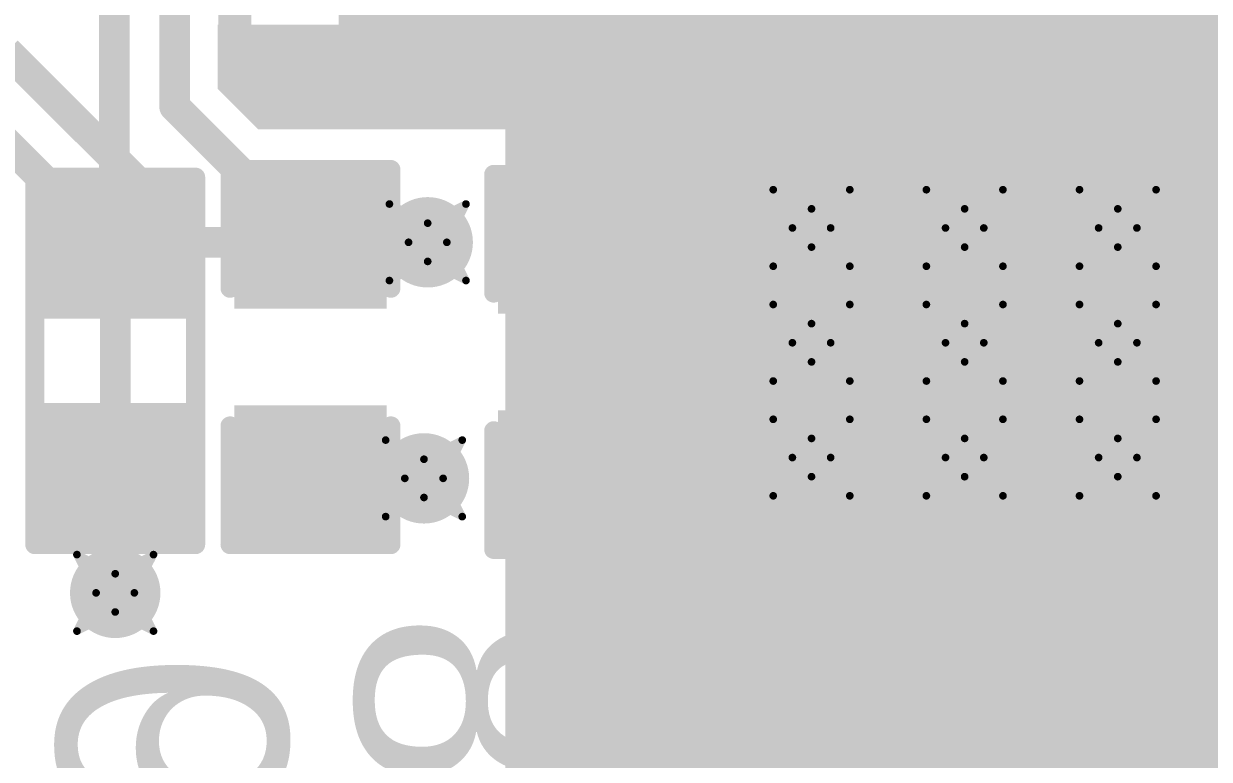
# Model space of a CAD drawing. Header units: inches. Extents: x -11 to 1110, y -7 to 455.
# Drawn here: x 613.09 to 620.95, y 7.9 to 12.79 of the extents above; entities that cross this region are included whole.
import ezdxf

# ---------------------------------------------------------------- set-up
doc = ezdxf.new("R2010")
doc.units = ezdxf.units.IN
for name, color, linetype in [('Bottom Layer', 5, 'Continuous'), ('Bottom Overlay', 54, 'Continuous'), ('Bottom Paste', 16, 'Continuous'), ('Bottom Solder', 6, 'Continuous'), ('Drill Drawing', 1, 'Continuous'), ('Top Layer', 1, 'Continuous'), ('Top Solder', 216, 'Continuous'), ('Via Holes', 16, 'Continuous')]:
    doc.layers.add(name, color=color, linetype=linetype)
doc.styles.add('Arial', font='', dxfattribs={"height": 0.2})
doc.styles.get('Arial').set_extended_font_data('Arial')

# ---------------------------------------------------------------- blocks, each defined once
blk = doc.blocks.new('R___0603_B_34')
at = {"layer": 'Bottom Layer'}
for points in [[(-1.143, -0.4445), (-1.143, 0.4445), (-0.381, 0.4445), (-0.381, -0.4445)], [(0.381, -0.4445), (0.381, 0.4445), (1.143, 0.4445), (1.143, -0.4445)]]:
    blk.add_hatch(color=5, dxfattribs=at).paths.add_polyline_path(points)
at = {"layer": 'Bottom Paste'}
for points in [[(-1.143, -0.4445), (-1.143, 0.4445), (-0.381, 0.4445), (-0.381, -0.4445)], [(0.381, -0.4445), (0.381, 0.4445), (1.143, 0.4445), (1.143, -0.4445)]]:
    blk.add_hatch(color=16, dxfattribs=at).paths.add_polyline_path(points)
at = {"layer": 'Bottom Solder'}
for points in [[(-1.2446, -0.5461), (-1.2446, 0.5461), (-0.2794, 0.5461), (-0.2794, -0.5461)], [(0.2794, -0.5461), (0.2794, 0.5461), (1.2446, 0.5461), (1.2446, -0.5461)]]:
    blk.add_hatch(color=6, dxfattribs=at).paths.add_polyline_path(points)
at = {"layer": 'Bottom Overlay'}
for points in [[(-1.2192, 0.5334, 0.127, 0.127, 0), (1.2192, 0.5334, 0.127, 0.127, 0)], [(-1.2192, 0.5334, 0.127, 0.127, 0), (-1.2192, -0.5334, 0.127, 0.127, 0)], [(1.2192, 0.5334, 0.127, 0.127, 0), (1.2192, -0.5334, 0.127, 0.127, 0)], [(-1.2192, -0.5334, 0.127, 0.127, 0), (1.2192, -0.5334, 0.127, 0.127, 0)]]:
    blk.add_lwpolyline(points, format="xyseb", dxfattribs=at)
for points in [[(-1.25095, 0.5334, 0.0635, 0.0635, 1), (-1.18745, 0.5334, 0.0635, 0.0635, 1)], [(-1.25095, 0.5334, 0.0635, 0.0635, 1), (-1.18745, 0.5334, 0.0635, 0.0635, 1)], [(1.18745, 0.5334, 0.0635, 0.0635, 1), (1.25095, 0.5334, 0.0635, 0.0635, 1)], [(1.18745, 0.5334, 0.0635, 0.0635, 1), (1.25095, 0.5334, 0.0635, 0.0635, 1)], [(-1.25095, -0.5334, 0.0635, 0.0635, 1), (-1.18745, -0.5334, 0.0635, 0.0635, 1)], [(-1.25095, -0.5334, 0.0635, 0.0635, 1), (-1.18745, -0.5334, 0.0635, 0.0635, 1)], [(1.18745, -0.5334, 0.0635, 0.0635, 1), (1.25095, -0.5334, 0.0635, 0.0635, 1)], [(1.18745, -0.5334, 0.0635, 0.0635, 1), (1.25095, -0.5334, 0.0635, 0.0635, 1)]]:
    blk.add_lwpolyline(points, format="xyseb", close=True, dxfattribs=at)
blk = doc.blocks.new('CAP_0603_B_241')
at = {"layer": 'Bottom Layer'}
for points in [[(-1.143, -0.4445), (-1.143, 0.4445), (-0.381, 0.4445), (-0.381, -0.4445)], [(0.381, -0.4445), (0.381, 0.4445), (1.143, 0.4445), (1.143, -0.4445)]]:
    blk.add_hatch(color=5, dxfattribs=at).paths.add_polyline_path(points)
at = {"layer": 'Bottom Paste'}
for points in [[(-1.143, -0.4445), (-1.143, 0.4445), (-0.381, 0.4445), (-0.381, -0.4445)], [(0.381, -0.4445), (0.381, 0.4445), (1.143, 0.4445), (1.143, -0.4445)]]:
    blk.add_hatch(color=16, dxfattribs=at).paths.add_polyline_path(points)
at = {"layer": 'Bottom Solder'}
for points in [[(-1.203, -0.5045), (-1.203, 0.5045), (-0.321, 0.5045), (-0.321, -0.5045)], [(0.321, -0.5045), (0.321, 0.5045), (1.203, 0.5045), (1.203, -0.5045)]]:
    blk.add_hatch(color=6, dxfattribs=at).paths.add_polyline_path(points)
at = {"layer": 'Bottom Overlay'}
for points in [[(-1.2446, -0.5334, 0.127, 0.127, 0), (-1.2446, 0.5334, 0.127, 0.127, 0)], [(-0.4572, 0.5334, 0.127, 0.127, 0), (-1.2446, 0.5334, 0.127, 0.127, 0)], [(1.2446, 0.5334, 0.127, 0.127, 0), (0.4572, 0.5334, 0.127, 0.127, 0)], [(1.2446, -0.5334, 0.127, 0.127, 0), (1.2446, 0.5334, 0.127, 0.127, 0)], [(-0.4572, -0.5334, 0.127, 0.127, 0), (-1.2446, -0.5334, 0.127, 0.127, 0)], [(1.2446, -0.5334, 0.127, 0.127, 0), (0.4572, -0.5334, 0.127, 0.127, 0)]]:
    blk.add_lwpolyline(points, format="xyseb", dxfattribs=at)
for points in [[(-1.2764, 0.5334, 0.0635, 0.0635, 1), (-1.2128, 0.5334, 0.0635, 0.0635, 1)], [(-1.2764, 0.5334, 0.0635, 0.0635, 1), (-1.2128, 0.5334, 0.0635, 0.0635, 1)], [(-0.4889, 0.5334, 0.0635, 0.0635, 1), (-0.4254, 0.5334, 0.0635, 0.0635, 1)], [(0.4254, 0.5334, 0.0635, 0.0635, 1), (0.4889, 0.5334, 0.0635, 0.0635, 1)], [(1.2128, 0.5334, 0.0635, 0.0635, 1), (1.2764, 0.5334, 0.0635, 0.0635, 1)], [(1.2128, 0.5334, 0.0635, 0.0635, 1), (1.2764, 0.5334, 0.0635, 0.0635, 1)], [(-1.2764, -0.5334, 0.0635, 0.0635, 1), (-1.2128, -0.5334, 0.0635, 0.0635, 1)], [(-1.2764, -0.5334, 0.0635, 0.0635, 1), (-1.2128, -0.5334, 0.0635, 0.0635, 1)], [(-0.4889, -0.5334, 0.0635, 0.0635, 1), (-0.4254, -0.5334, 0.0635, 0.0635, 1)], [(0.4254, -0.5334, 0.0635, 0.0635, 1), (0.4889, -0.5334, 0.0635, 0.0635, 1)], [(1.2128, -0.5334, 0.0635, 0.0635, 1), (1.2764, -0.5334, 0.0635, 0.0635, 1)], [(1.2128, -0.5334, 0.0635, 0.0635, 1), (1.2764, -0.5334, 0.0635, 0.0635, 1)]]:
    blk.add_lwpolyline(points, format="xyseb", close=True, dxfattribs=at)
blk = doc.blocks.new('CAP_0603_B_252')
at = {"layer": 'Bottom Layer'}
for points in [[(-1.143, -0.4445), (-1.143, 0.4445), (-0.381, 0.4445), (-0.381, -0.4445)], [(0.381, -0.4445), (0.381, 0.4445), (1.143, 0.4445), (1.143, -0.4445)]]:
    blk.add_hatch(color=5, dxfattribs=at).paths.add_polyline_path(points)
at = {"layer": 'Bottom Paste'}
for points in [[(-1.143, -0.4445), (-1.143, 0.4445), (-0.381, 0.4445), (-0.381, -0.4445)], [(0.381, -0.4445), (0.381, 0.4445), (1.143, 0.4445), (1.143, -0.4445)]]:
    blk.add_hatch(color=16, dxfattribs=at).paths.add_polyline_path(points)
at = {"layer": 'Bottom Solder'}
for points in [[(-1.203, -0.5045), (-1.203, 0.5045), (-0.321, 0.5045), (-0.321, -0.5045)], [(0.321, -0.5045), (0.321, 0.5045), (1.203, 0.5045), (1.203, -0.5045)]]:
    blk.add_hatch(color=6, dxfattribs=at).paths.add_polyline_path(points)
at = {"layer": 'Bottom Overlay'}
for points in [[(-1.2446, 0.5334, 0.127, 0.127, 0), (-1.2446, -0.5334, 0.127, 0.127, 0)], [(-1.2446, 0.5334, 0.127, 0.127, 0), (-0.4572, 0.5334, 0.127, 0.127, 0)], [(0.4572, 0.5334, 0.127, 0.127, 0), (1.2446, 0.5334, 0.127, 0.127, 0)], [(1.2446, 0.5334, 0.127, 0.127, 0), (1.2446, -0.5334, 0.127, 0.127, 0)], [(-1.2446, -0.5334, 0.127, 0.127, 0), (-0.4572, -0.5334, 0.127, 0.127, 0)], [(0.4572, -0.5334, 0.127, 0.127, 0), (1.2446, -0.5334, 0.127, 0.127, 0)]]:
    blk.add_lwpolyline(points, format="xyseb", dxfattribs=at)
for points in [[(-1.2764, 0.5334, 0.0635, 0.0635, 1), (-1.2128, 0.5334, 0.0635, 0.0635, 1)], [(-1.2764, 0.5334, 0.0635, 0.0635, 1), (-1.2128, 0.5334, 0.0635, 0.0635, 1)], [(-0.4889, 0.5334, 0.0635, 0.0635, 1), (-0.4254, 0.5334, 0.0635, 0.0635, 1)], [(0.4254, 0.5334, 0.0635, 0.0635, 1), (0.4889, 0.5334, 0.0635, 0.0635, 1)], [(1.2128, 0.5334, 0.0635, 0.0635, 1), (1.2764, 0.5334, 0.0635, 0.0635, 1)], [(1.2128, 0.5334, 0.0635, 0.0635, 1), (1.2764, 0.5334, 0.0635, 0.0635, 1)], [(-1.2764, -0.5334, 0.0635, 0.0635, 1), (-1.2128, -0.5334, 0.0635, 0.0635, 1)], [(-1.2764, -0.5334, 0.0635, 0.0635, 1), (-1.2128, -0.5334, 0.0635, 0.0635, 1)], [(-0.4889, -0.5334, 0.0635, 0.0635, 1), (-0.4254, -0.5334, 0.0635, 0.0635, 1)], [(0.4254, -0.5334, 0.0635, 0.0635, 1), (0.4889, -0.5334, 0.0635, 0.0635, 1)], [(1.2128, -0.5334, 0.0635, 0.0635, 1), (1.2764, -0.5334, 0.0635, 0.0635, 1)], [(1.2128, -0.5334, 0.0635, 0.0635, 1), (1.2764, -0.5334, 0.0635, 0.0635, 1)]]:
    blk.add_lwpolyline(points, format="xyseb", close=True, dxfattribs=at)
blk = doc.blocks.new('C___0805_B_257')
at = {"layer": 'Bottom Layer'}
for points in [[(-1.524, 0.762), (-0.508, 0.762), (-0.508, -0.762), (-1.524, -0.762)], [(0.508, 0.762), (1.524, 0.762), (1.524, -0.762), (0.508, -0.762)]]:
    blk.add_hatch(color=5, dxfattribs=at).paths.add_polyline_path(points)
at = {"layer": 'Bottom Paste'}
for points in [[(-1.524, 0.762), (-0.508, 0.762), (-0.508, -0.762), (-1.524, -0.762)], [(0.508, 0.762), (1.524, 0.762), (1.524, -0.762), (0.508, -0.762)]]:
    blk.add_hatch(color=16, dxfattribs=at).paths.add_polyline_path(points)
at = {"layer": 'Bottom Solder'}
for points in [[(-1.594, 0.832), (-0.438, 0.832), (-0.438, -0.832), (-1.594, -0.832)], [(0.438, 0.832), (1.594, 0.832), (1.594, -0.832), (0.438, -0.832)]]:
    blk.add_hatch(color=6, dxfattribs=at).paths.add_polyline_path(points)
at = {"layer": 'Bottom Overlay'}
for points in [[(-0.6096, 0.8636, 0.127, 0.127, 0), (-1.6256, 0.8636, 0.127, 0.127, 0)], [(-1.6256, -0.8636, 0.127, 0.127, 0), (-1.6256, 0.8636, 0.127, 0.127, 0)], [(1.6256, 0.8636, 0.127, 0.127, 0), (0.6096, 0.8636, 0.127, 0.127, 0)], [(1.6256, -0.8636, 0.127, 0.127, 0), (1.6256, 0.8636, 0.127, 0.127, 0)], [(-0.6096, -0.8636, 0.127, 0.127, 0), (-1.6256, -0.8636, 0.127, 0.127, 0)], [(1.6256, -0.8636, 0.127, 0.127, 0), (0.6096, -0.8636, 0.127, 0.127, 0)]]:
    blk.add_lwpolyline(points, format="xyseb", dxfattribs=at)
for points in [[(-1.6574, 0.8636, 0.0635, 0.0635, 1), (-1.5938, 0.8636, 0.0635, 0.0635, 1)], [(-1.6574, 0.8636, 0.0635, 0.0635, 1), (-1.5938, 0.8636, 0.0635, 0.0635, 1)], [(-0.6413, 0.8636, 0.0635, 0.0635, 1), (-0.5778, 0.8636, 0.0635, 0.0635, 1)], [(0.5778, 0.8636, 0.0635, 0.0635, 1), (0.6413, 0.8636, 0.0635, 0.0635, 1)], [(1.5938, 0.8636, 0.0635, 0.0635, 1), (1.6574, 0.8636, 0.0635, 0.0635, 1)], [(1.5938, 0.8636, 0.0635, 0.0635, 1), (1.6574, 0.8636, 0.0635, 0.0635, 1)], [(-1.6574, -0.8636, 0.0635, 0.0635, 1), (-1.5938, -0.8636, 0.0635, 0.0635, 1)], [(-1.6574, -0.8636, 0.0635, 0.0635, 1), (-1.5938, -0.8636, 0.0635, 0.0635, 1)], [(-0.6413, -0.8636, 0.0635, 0.0635, 1), (-0.5778, -0.8636, 0.0635, 0.0635, 1)], [(0.5778, -0.8636, 0.0635, 0.0635, 1), (0.6413, -0.8636, 0.0635, 0.0635, 1)], [(1.5938, -0.8636, 0.0635, 0.0635, 1), (1.6574, -0.8636, 0.0635, 0.0635, 1)], [(1.5938, -0.8636, 0.0635, 0.0635, 1), (1.6574, -0.8636, 0.0635, 0.0635, 1)]]:
    blk.add_lwpolyline(points, format="xyseb", close=True, dxfattribs=at)

msp = doc.modelspace()

# ---------------------------------------------------------------- hatches: boundary and pattern name
at = {"layer": 'Bottom Layer'}
msp.add_hatch(color=5, dxfattribs=at).paths.add_polyline_path([(638.429, 15.2624), (638.432, 15.2475), (638.432, 13.621), (638.432, 10.2866), (638.432, 10.2866), (638.432, 8.4648), (636.2401, 8.4648), (636.2222, 8.4684), (636.2222, 8.8204), (633.86, 8.8204), (633.86, 8.5077), (633.8565, 8.4902), (633.8565, 7.9603), (633.8387, 7.9568), (633.3267, 7.9568), (633.3088, 7.9603), (633.3088, 8.648), (633.2504, 8.648), (633.2504, 10.4714), (631.0884, 10.4714), (631.0884, 0.259), (600.8116, 0.259), (600.8116, 5.8241), (600.8146, 5.839), (600.8295, 5.842), (617.4486, 5.842), (617.4486, 10.4714), (616.2981, 10.4714), (616.2832, 10.4744), (616.2802, 10.4893), (616.2802, 10.8267), (616.2802, 12.0856), (614.6401, 12.0856), (614.371, 12.3547), (614.371, 12.7805), (614.3759, 12.7805), (614.3759, 13.621), (614.5964, 13.621), (614.5964, 12.7805), (615.176, 12.7805), (615.176, 13.621), (627.2784, 13.621), (627.2784, 15.2475), (627.2814, 15.2624), (627.2963, 15.2654), (638.4141, 15.2654)])
h = msp.add_hatch(color=5, dxfattribs=at)
edge = h.paths.add_edge_path()
edge.add_arc((618.3122, 11.43), 0.3, 0, 360)
h = msp.add_hatch(color=5, dxfattribs=at)
edge = h.paths.add_edge_path()
edge.add_arc((619.3282, 11.43), 0.3, 0, 360)
h = msp.add_hatch(color=5, dxfattribs=at)
edge = h.paths.add_edge_path()
edge.add_arc((620.3442, 11.43), 0.3, 0, 360)
h = msp.add_hatch(color=5, dxfattribs=at)
edge = h.paths.add_edge_path()
edge.add_arc((615.7656, 11.335), 0.3, 0, 360)
h = msp.add_hatch(color=5, dxfattribs=at)
edge = h.paths.add_edge_path()
edge.add_arc((618.3122, 10.668), 0.3, 0, 360)
h = msp.add_hatch(color=5, dxfattribs=at)
edge = h.paths.add_edge_path()
edge.add_arc((619.3282, 10.668), 0.3, 0, 360)
h = msp.add_hatch(color=5, dxfattribs=at)
edge = h.paths.add_edge_path()
edge.add_arc((620.3442, 10.668), 0.3, 0, 360)
h = msp.add_hatch(color=5, dxfattribs=at)
edge = h.paths.add_edge_path()
edge.add_arc((618.3122, 9.906), 0.3, 0, 360)
h = msp.add_hatch(color=5, dxfattribs=at)
edge = h.paths.add_edge_path()
edge.add_arc((619.3282, 9.906), 0.3, 0, 360)
h = msp.add_hatch(color=5, dxfattribs=at)
edge = h.paths.add_edge_path()
edge.add_arc((620.3442, 9.906), 0.3, 0, 360)
h = msp.add_hatch(color=5, dxfattribs=at)
edge = h.paths.add_edge_path()
edge.add_arc((615.7408, 9.7679), 0.3, 0, 360)
h = msp.add_hatch(color=5, dxfattribs=at)
edge = h.paths.add_edge_path()
edge.add_arc((613.6924, 9.0078), 0.3, 0, 360)
at = {"layer": 'Bottom Solder'}
h = msp.add_hatch(color=6, dxfattribs=at)
edge = h.paths.add_edge_path()
edge.add_arc((618.3122, 11.43), 0.4016, 0, 360)
h = msp.add_hatch(color=6, dxfattribs=at)
edge = h.paths.add_edge_path()
edge.add_arc((619.3282, 11.43), 0.4016, 0, 360)
h = msp.add_hatch(color=6, dxfattribs=at)
edge = h.paths.add_edge_path()
edge.add_arc((620.3442, 11.43), 0.4016, 0, 360)
h = msp.add_hatch(color=6, dxfattribs=at)
edge = h.paths.add_edge_path()
edge.add_arc((618.3122, 10.668), 0.4016, 0, 360)
h = msp.add_hatch(color=6, dxfattribs=at)
edge = h.paths.add_edge_path()
edge.add_arc((619.3282, 10.668), 0.4016, 0, 360)
h = msp.add_hatch(color=6, dxfattribs=at)
edge = h.paths.add_edge_path()
edge.add_arc((620.3442, 10.668), 0.4016, 0, 360)
h = msp.add_hatch(color=6, dxfattribs=at)
edge = h.paths.add_edge_path()
edge.add_arc((618.3122, 9.906), 0.4016, 0, 360)
h = msp.add_hatch(color=6, dxfattribs=at)
edge = h.paths.add_edge_path()
edge.add_arc((619.3282, 9.906), 0.4016, 0, 360)
h = msp.add_hatch(color=6, dxfattribs=at)
edge = h.paths.add_edge_path()
edge.add_arc((620.3442, 9.906), 0.4016, 0, 360)
at = {"layer": 'Top Layer'}
msp.add_hatch(color=1, dxfattribs=at).paths.add_polyline_path([(638.432, 8.8204), (631.1392, 8.8204), (631.1392, 0.259), (616.2802, 0.259), (616.2802, 10.4714), (616.2802, 12.0856), (616.2802, 13.621), (638.432, 13.621)])
h = msp.add_hatch(color=1, dxfattribs=at)
edge = h.paths.add_edge_path()
edge.add_arc((618.3122, 11.43), 0.3, 0, 360)
h = msp.add_hatch(color=1, dxfattribs=at)
edge = h.paths.add_edge_path()
edge.add_arc((619.3282, 11.43), 0.3, 0, 360)
h = msp.add_hatch(color=1, dxfattribs=at)
edge = h.paths.add_edge_path()
edge.add_arc((620.3442, 11.43), 0.3, 0, 360)
h = msp.add_hatch(color=1, dxfattribs=at)
edge = h.paths.add_edge_path()
edge.add_arc((615.7656, 11.335), 0.3, 0, 360)
h = msp.add_hatch(color=1, dxfattribs=at)
edge = h.paths.add_edge_path()
edge.add_arc((618.3122, 10.668), 0.3, 0, 360)
h = msp.add_hatch(color=1, dxfattribs=at)
edge = h.paths.add_edge_path()
edge.add_arc((619.3282, 10.668), 0.3, 0, 360)
h = msp.add_hatch(color=1, dxfattribs=at)
edge = h.paths.add_edge_path()
edge.add_arc((620.3442, 10.668), 0.3, 0, 360)
h = msp.add_hatch(color=1, dxfattribs=at)
edge = h.paths.add_edge_path()
edge.add_arc((618.3122, 9.906), 0.3, 0, 360)
h = msp.add_hatch(color=1, dxfattribs=at)
edge = h.paths.add_edge_path()
edge.add_arc((619.3282, 9.906), 0.3, 0, 360)
h = msp.add_hatch(color=1, dxfattribs=at)
edge = h.paths.add_edge_path()
edge.add_arc((620.3442, 9.906), 0.3, 0, 360)
h = msp.add_hatch(color=1, dxfattribs=at)
edge = h.paths.add_edge_path()
edge.add_arc((615.7408, 9.7679), 0.3, 0, 360)
h = msp.add_hatch(color=1, dxfattribs=at)
edge = h.paths.add_edge_path()
edge.add_arc((613.6924, 9.0078), 0.3, 0, 360)
at = {"layer": 'Top Solder'}
h = msp.add_hatch(color=216, dxfattribs=at)
edge = h.paths.add_edge_path()
edge.add_arc((618.3122, 11.43), 0.4016, 0, 360)
h = msp.add_hatch(color=216, dxfattribs=at)
edge = h.paths.add_edge_path()
edge.add_arc((619.3282, 11.43), 0.4016, 0, 360)
h = msp.add_hatch(color=216, dxfattribs=at)
edge = h.paths.add_edge_path()
edge.add_arc((620.3442, 11.43), 0.4016, 0, 360)
h = msp.add_hatch(color=216, dxfattribs=at)
edge = h.paths.add_edge_path()
edge.add_arc((618.3122, 10.668), 0.4016, 0, 360)
h = msp.add_hatch(color=216, dxfattribs=at)
edge = h.paths.add_edge_path()
edge.add_arc((619.3282, 10.668), 0.4016, 0, 360)
h = msp.add_hatch(color=216, dxfattribs=at)
edge = h.paths.add_edge_path()
edge.add_arc((620.3442, 10.668), 0.4016, 0, 360)
h = msp.add_hatch(color=216, dxfattribs=at)
edge = h.paths.add_edge_path()
edge.add_arc((618.3122, 9.906), 0.4016, 0, 360)
h = msp.add_hatch(color=216, dxfattribs=at)
edge = h.paths.add_edge_path()
edge.add_arc((619.3282, 9.906), 0.4016, 0, 360)
h = msp.add_hatch(color=216, dxfattribs=at)
edge = h.paths.add_edge_path()
edge.add_arc((620.3442, 9.906), 0.4016, 0, 360)
at = {"layer": 'Via Holes'}
h = msp.add_hatch(color=7, dxfattribs=at)
edge = h.paths.add_edge_path()
edge.add_arc((618.3122, 11.43), 0.15, 0, 360)
h = msp.add_hatch(color=7, dxfattribs=at)
edge = h.paths.add_edge_path()
edge.add_arc((619.3282, 11.43), 0.15, 0, 360)
h = msp.add_hatch(color=7, dxfattribs=at)
edge = h.paths.add_edge_path()
edge.add_arc((620.3442, 11.43), 0.15, 0, 360)
h = msp.add_hatch(color=7, dxfattribs=at)
edge = h.paths.add_edge_path()
edge.add_arc((615.7656, 11.335), 0.15, 0, 360)
h = msp.add_hatch(color=7, dxfattribs=at)
edge = h.paths.add_edge_path()
edge.add_arc((618.3122, 10.668), 0.15, 0, 360)
h = msp.add_hatch(color=7, dxfattribs=at)
edge = h.paths.add_edge_path()
edge.add_arc((619.3282, 10.668), 0.15, 0, 360)
h = msp.add_hatch(color=7, dxfattribs=at)
edge = h.paths.add_edge_path()
edge.add_arc((620.3442, 10.668), 0.15, 0, 360)
h = msp.add_hatch(color=7, dxfattribs=at)
edge = h.paths.add_edge_path()
edge.add_arc((618.3122, 9.906), 0.15, 0, 360)
h = msp.add_hatch(color=7, dxfattribs=at)
edge = h.paths.add_edge_path()
edge.add_arc((619.3282, 9.906), 0.15, 0, 360)
h = msp.add_hatch(color=7, dxfattribs=at)
edge = h.paths.add_edge_path()
edge.add_arc((620.3442, 9.906), 0.15, 0, 360)
h = msp.add_hatch(color=7, dxfattribs=at)
edge = h.paths.add_edge_path()
edge.add_arc((615.7408, 9.7679), 0.15, 0, 360)
h = msp.add_hatch(color=7, dxfattribs=at)
edge = h.paths.add_edge_path()
edge.add_arc((613.6924, 9.0078), 0.15, 0, 360)

# ---------------------------------------------------------------- linework, layer by layer
at = {"layer": 'Bottom Layer'}
for points in [[(613.686, 11.3159, 0.2032, 0.2032, 0), (613.686, 13.2908, 0.2032, 0.2032, 0)], [(614.0861, 12.2367, 0.2032, 0.2032, 0), (614.0861, 13.2908, 0.2032, 0.2032, 0)], [(614.0861, 12.2367, 0.2032, 0.2032, 0), (614.9878, 11.335, 0.2032, 0.2032, 0)], [(613.686, 11.3159, 0.2032, 0.2032, 0), (613.6924, 11.3096, 0.2032, 0.2032, 0)], [(614.9878, 11.335, 0.2032, 0.2032, 0), (615.7656, 11.335, 0.2032, 0.2032, 0)], [(613.6924, 9.0078, 0.2032, 0.2032, 0), (613.6924, 9.7856, 0.2032, 0.2032, 0)]]:
    msp.add_lwpolyline(points, format="xyseb", dxfattribs=at)
for points in [[(614.0353, 12.2367, 0.1016, 0.1016, 1), (614.1369, 12.2367, 0.1016, 0.1016, 1)], [(614.0353, 12.2367, 0.1016, 0.1016, 1), (614.1369, 12.2367, 0.1016, 0.1016, 1)], [(613.6352, 11.3159, 0.1016, 0.1016, 1), (613.7368, 11.3159, 0.1016, 0.1016, 1)], [(613.6352, 11.3159, 0.1016, 0.1016, 1), (613.7368, 11.3159, 0.1016, 0.1016, 1)], [(613.6416, 11.3096, 0.1016, 0.1016, 1), (613.7432, 11.3096, 0.1016, 0.1016, 1)], [(614.937, 11.335, 0.1016, 0.1016, 1), (615.0386, 11.335, 0.1016, 0.1016, 1)], [(614.937, 11.335, 0.1016, 0.1016, 1), (615.0386, 11.335, 0.1016, 0.1016, 1)], [(615.7148, 11.335, 0.1016, 0.1016, 1), (615.8164, 11.335, 0.1016, 0.1016, 1)], [(613.6416, 9.7856, 0.1016, 0.1016, 1), (613.7432, 9.7856, 0.1016, 0.1016, 1)], [(613.6416, 9.0078, 0.1016, 0.1016, 1), (613.7432, 9.0078, 0.1016, 0.1016, 1)]]:
    msp.add_lwpolyline(points, format="xyseb", close=True, dxfattribs=at)
at = {"layer": 'Bottom Overlay'}
for points in [[(617.7818, 8.1504, 0.127, 0.127, 0), (617.7818, 12.9606, 0.127, 0.127, 0)], [(617.7818, 8.1504, 0.127, 0.127, 0), (617.8042, 8.128, 0.127, 0.127, 0)]]:
    msp.add_lwpolyline(points, format="xyseb", dxfattribs=at)
for points in [[(617.75, 8.1504, 0.0635, 0.0635, 1), (617.8135, 8.1504, 0.0635, 0.0635, 1)], [(617.75, 8.1504, 0.0635, 0.0635, 1), (617.8135, 8.1504, 0.0635, 0.0635, 1)], [(617.7725, 8.128, 0.0635, 0.0635, 1), (617.8359, 8.128, 0.0635, 0.0635, 1)]]:
    msp.add_lwpolyline(points, format="xyseb", close=True, dxfattribs=at)
at = {"layer": 'Drill Drawing'}
for points in [[(618.0582, 11.684, 0.0508, 0.0508, 0), (618.3122, 11.557, 0.0508, 0.0508, 0)], [(618.0582, 11.684, 0.0508, 0.0508, 0), (618.1852, 11.43, 0.0508, 0.0508, 0)], [(618.3122, 11.557, 0.0508, 0.0508, 0), (618.5662, 11.684, 0.0508, 0.0508, 0)], [(618.4392, 11.43, 0.0508, 0.0508, 0), (618.5662, 11.684, 0.0508, 0.0508, 0)], [(619.0742, 11.684, 0.0508, 0.0508, 0), (619.3282, 11.557, 0.0508, 0.0508, 0)], [(619.0742, 11.684, 0.0508, 0.0508, 0), (619.2012, 11.43, 0.0508, 0.0508, 0)], [(619.3282, 11.557, 0.0508, 0.0508, 0), (619.5822, 11.684, 0.0508, 0.0508, 0)], [(619.4552, 11.43, 0.0508, 0.0508, 0), (619.5822, 11.684, 0.0508, 0.0508, 0)], [(620.0902, 11.684, 0.0508, 0.0508, 0), (620.3442, 11.557, 0.0508, 0.0508, 0)], [(620.0902, 11.684, 0.0508, 0.0508, 0), (620.2172, 11.43, 0.0508, 0.0508, 0)], [(620.3442, 11.557, 0.0508, 0.0508, 0), (620.5982, 11.684, 0.0508, 0.0508, 0)], [(620.4712, 11.43, 0.0508, 0.0508, 0), (620.5982, 11.684, 0.0508, 0.0508, 0)], [(615.5116, 11.589, 0.0508, 0.0508, 0), (615.7656, 11.462, 0.0508, 0.0508, 0)], [(615.5116, 11.589, 0.0508, 0.0508, 0), (615.6386, 11.335, 0.0508, 0.0508, 0)], [(615.7656, 11.462, 0.0508, 0.0508, 0), (616.0196, 11.589, 0.0508, 0.0508, 0)], [(615.8926, 11.335, 0.0508, 0.0508, 0), (616.0196, 11.589, 0.0508, 0.0508, 0)], [(618.0582, 11.176, 0.0508, 0.0508, 0), (618.1852, 11.43, 0.0508, 0.0508, 0)], [(618.4392, 11.43, 0.0508, 0.0508, 0), (618.5662, 11.176, 0.0508, 0.0508, 0)], [(619.0742, 11.176, 0.0508, 0.0508, 0), (619.2012, 11.43, 0.0508, 0.0508, 0)], [(619.4552, 11.43, 0.0508, 0.0508, 0), (619.5822, 11.176, 0.0508, 0.0508, 0)], [(620.0902, 11.176, 0.0508, 0.0508, 0), (620.2172, 11.43, 0.0508, 0.0508, 0)], [(620.4712, 11.43, 0.0508, 0.0508, 0), (620.5982, 11.176, 0.0508, 0.0508, 0)], [(615.5116, 11.081, 0.0508, 0.0508, 0), (615.6386, 11.335, 0.0508, 0.0508, 0)], [(615.8926, 11.335, 0.0508, 0.0508, 0), (616.0196, 11.081, 0.0508, 0.0508, 0)], [(618.0582, 11.176, 0.0508, 0.0508, 0), (618.3122, 11.303, 0.0508, 0.0508, 0)], [(618.3122, 11.303, 0.0508, 0.0508, 0), (618.5662, 11.176, 0.0508, 0.0508, 0)], [(619.0742, 11.176, 0.0508, 0.0508, 0), (619.3282, 11.303, 0.0508, 0.0508, 0)], [(619.3282, 11.303, 0.0508, 0.0508, 0), (619.5822, 11.176, 0.0508, 0.0508, 0)], [(620.0902, 11.176, 0.0508, 0.0508, 0), (620.3442, 11.303, 0.0508, 0.0508, 0)], [(620.3442, 11.303, 0.0508, 0.0508, 0), (620.5982, 11.176, 0.0508, 0.0508, 0)], [(615.5116, 11.081, 0.0508, 0.0508, 0), (615.7656, 11.208, 0.0508, 0.0508, 0)], [(615.7656, 11.208, 0.0508, 0.0508, 0), (616.0196, 11.081, 0.0508, 0.0508, 0)], [(618.0582, 10.922, 0.0508, 0.0508, 0), (618.3122, 10.795, 0.0508, 0.0508, 0)], [(618.0582, 10.922, 0.0508, 0.0508, 0), (618.1852, 10.668, 0.0508, 0.0508, 0)], [(618.3122, 10.795, 0.0508, 0.0508, 0), (618.5662, 10.922, 0.0508, 0.0508, 0)], [(618.4392, 10.668, 0.0508, 0.0508, 0), (618.5662, 10.922, 0.0508, 0.0508, 0)], [(619.0742, 10.922, 0.0508, 0.0508, 0), (619.3282, 10.795, 0.0508, 0.0508, 0)], [(619.0742, 10.922, 0.0508, 0.0508, 0), (619.2012, 10.668, 0.0508, 0.0508, 0)], [(619.3282, 10.795, 0.0508, 0.0508, 0), (619.5822, 10.922, 0.0508, 0.0508, 0)], [(619.4552, 10.668, 0.0508, 0.0508, 0), (619.5822, 10.922, 0.0508, 0.0508, 0)], [(620.0902, 10.922, 0.0508, 0.0508, 0), (620.3442, 10.795, 0.0508, 0.0508, 0)], [(620.0902, 10.922, 0.0508, 0.0508, 0), (620.2172, 10.668, 0.0508, 0.0508, 0)], [(620.3442, 10.795, 0.0508, 0.0508, 0), (620.5982, 10.922, 0.0508, 0.0508, 0)], [(620.4712, 10.668, 0.0508, 0.0508, 0), (620.5982, 10.922, 0.0508, 0.0508, 0)], [(618.0582, 10.414, 0.0508, 0.0508, 0), (618.1852, 10.668, 0.0508, 0.0508, 0)], [(618.4392, 10.668, 0.0508, 0.0508, 0), (618.5662, 10.414, 0.0508, 0.0508, 0)], [(619.0742, 10.414, 0.0508, 0.0508, 0), (619.2012, 10.668, 0.0508, 0.0508, 0)], [(619.4552, 10.668, 0.0508, 0.0508, 0), (619.5822, 10.414, 0.0508, 0.0508, 0)], [(620.0902, 10.414, 0.0508, 0.0508, 0), (620.2172, 10.668, 0.0508, 0.0508, 0)], [(620.4712, 10.668, 0.0508, 0.0508, 0), (620.5982, 10.414, 0.0508, 0.0508, 0)], [(618.0582, 10.414, 0.0508, 0.0508, 0), (618.3122, 10.541, 0.0508, 0.0508, 0)], [(618.3122, 10.541, 0.0508, 0.0508, 0), (618.5662, 10.414, 0.0508, 0.0508, 0)], [(619.0742, 10.414, 0.0508, 0.0508, 0), (619.3282, 10.541, 0.0508, 0.0508, 0)], [(619.3282, 10.541, 0.0508, 0.0508, 0), (619.5822, 10.414, 0.0508, 0.0508, 0)], [(620.0902, 10.414, 0.0508, 0.0508, 0), (620.3442, 10.541, 0.0508, 0.0508, 0)], [(620.3442, 10.541, 0.0508, 0.0508, 0), (620.5982, 10.414, 0.0508, 0.0508, 0)], [(618.0582, 10.16, 0.0508, 0.0508, 0), (618.3122, 10.033, 0.0508, 0.0508, 0)], [(618.0582, 10.16, 0.0508, 0.0508, 0), (618.1852, 9.906, 0.0508, 0.0508, 0)], [(618.3122, 10.033, 0.0508, 0.0508, 0), (618.5662, 10.16, 0.0508, 0.0508, 0)], [(618.4392, 9.906, 0.0508, 0.0508, 0), (618.5662, 10.16, 0.0508, 0.0508, 0)], [(619.0742, 10.16, 0.0508, 0.0508, 0), (619.3282, 10.033, 0.0508, 0.0508, 0)], [(619.0742, 10.16, 0.0508, 0.0508, 0), (619.2012, 9.906, 0.0508, 0.0508, 0)], [(619.3282, 10.033, 0.0508, 0.0508, 0), (619.5822, 10.16, 0.0508, 0.0508, 0)], [(619.4552, 9.906, 0.0508, 0.0508, 0), (619.5822, 10.16, 0.0508, 0.0508, 0)], [(620.0902, 10.16, 0.0508, 0.0508, 0), (620.3442, 10.033, 0.0508, 0.0508, 0)], [(620.0902, 10.16, 0.0508, 0.0508, 0), (620.2172, 9.906, 0.0508, 0.0508, 0)], [(620.3442, 10.033, 0.0508, 0.0508, 0), (620.5982, 10.16, 0.0508, 0.0508, 0)], [(620.4712, 9.906, 0.0508, 0.0508, 0), (620.5982, 10.16, 0.0508, 0.0508, 0)], [(615.4868, 10.0219, 0.0508, 0.0508, 0), (615.7408, 9.8949, 0.0508, 0.0508, 0)], [(615.4868, 10.0219, 0.0508, 0.0508, 0), (615.6138, 9.7679, 0.0508, 0.0508, 0)], [(615.7408, 9.8949, 0.0508, 0.0508, 0), (615.9948, 10.0219, 0.0508, 0.0508, 0)], [(615.8678, 9.7679, 0.0508, 0.0508, 0), (615.9948, 10.0219, 0.0508, 0.0508, 0)], [(618.0582, 9.652, 0.0508, 0.0508, 0), (618.1852, 9.906, 0.0508, 0.0508, 0)], [(618.4392, 9.906, 0.0508, 0.0508, 0), (618.5662, 9.652, 0.0508, 0.0508, 0)], [(619.0742, 9.652, 0.0508, 0.0508, 0), (619.2012, 9.906, 0.0508, 0.0508, 0)], [(619.4552, 9.906, 0.0508, 0.0508, 0), (619.5822, 9.652, 0.0508, 0.0508, 0)], [(620.0902, 9.652, 0.0508, 0.0508, 0), (620.2172, 9.906, 0.0508, 0.0508, 0)], [(620.4712, 9.906, 0.0508, 0.0508, 0), (620.5982, 9.652, 0.0508, 0.0508, 0)], [(615.4868, 9.5139, 0.0508, 0.0508, 0), (615.6138, 9.7679, 0.0508, 0.0508, 0)], [(615.8678, 9.7679, 0.0508, 0.0508, 0), (615.9948, 9.5139, 0.0508, 0.0508, 0)], [(618.0582, 9.652, 0.0508, 0.0508, 0), (618.3122, 9.779, 0.0508, 0.0508, 0)], [(618.3122, 9.779, 0.0508, 0.0508, 0), (618.5662, 9.652, 0.0508, 0.0508, 0)], [(619.0742, 9.652, 0.0508, 0.0508, 0), (619.3282, 9.779, 0.0508, 0.0508, 0)], [(619.3282, 9.779, 0.0508, 0.0508, 0), (619.5822, 9.652, 0.0508, 0.0508, 0)], [(620.0902, 9.652, 0.0508, 0.0508, 0), (620.3442, 9.779, 0.0508, 0.0508, 0)], [(620.3442, 9.779, 0.0508, 0.0508, 0), (620.5982, 9.652, 0.0508, 0.0508, 0)], [(615.4868, 9.5139, 0.0508, 0.0508, 0), (615.7408, 9.6409, 0.0508, 0.0508, 0)], [(615.7408, 9.6409, 0.0508, 0.0508, 0), (615.9948, 9.5139, 0.0508, 0.0508, 0)], [(613.4384, 9.2618, 0.0508, 0.0508, 0), (613.6924, 9.1348, 0.0508, 0.0508, 0)], [(613.4384, 9.2618, 0.0508, 0.0508, 0), (613.5654, 9.0078, 0.0508, 0.0508, 0)], [(613.6924, 9.1348, 0.0508, 0.0508, 0), (613.9464, 9.2618, 0.0508, 0.0508, 0)], [(613.8194, 9.0078, 0.0508, 0.0508, 0), (613.9464, 9.2618, 0.0508, 0.0508, 0)], [(613.4384, 8.7538, 0.0508, 0.0508, 0), (613.5654, 9.0078, 0.0508, 0.0508, 0)], [(613.8194, 9.0078, 0.0508, 0.0508, 0), (613.9464, 8.7538, 0.0508, 0.0508, 0)], [(613.4384, 8.7538, 0.0508, 0.0508, 0), (613.6924, 8.8808, 0.0508, 0.0508, 0)], [(613.6924, 8.8808, 0.0508, 0.0508, 0), (613.9464, 8.7538, 0.0508, 0.0508, 0)]]:
    msp.add_lwpolyline(points, format="xyseb", dxfattribs=at)
for points in [[(618.0455, 11.684, 0.0254, 0.0254, 1), (618.0709, 11.684, 0.0254, 0.0254, 1)], [(618.0455, 11.684, 0.0254, 0.0254, 1), (618.0709, 11.684, 0.0254, 0.0254, 1)], [(618.5535, 11.684, 0.0254, 0.0254, 1), (618.5789, 11.684, 0.0254, 0.0254, 1)], [(618.5535, 11.684, 0.0254, 0.0254, 1), (618.5789, 11.684, 0.0254, 0.0254, 1)], [(619.0615, 11.684, 0.0254, 0.0254, 1), (619.0869, 11.684, 0.0254, 0.0254, 1)], [(619.0615, 11.684, 0.0254, 0.0254, 1), (619.0869, 11.684, 0.0254, 0.0254, 1)], [(619.5695, 11.684, 0.0254, 0.0254, 1), (619.5949, 11.684, 0.0254, 0.0254, 1)], [(619.5695, 11.684, 0.0254, 0.0254, 1), (619.5949, 11.684, 0.0254, 0.0254, 1)], [(620.0775, 11.684, 0.0254, 0.0254, 1), (620.1029, 11.684, 0.0254, 0.0254, 1)], [(620.0775, 11.684, 0.0254, 0.0254, 1), (620.1029, 11.684, 0.0254, 0.0254, 1)], [(620.5855, 11.684, 0.0254, 0.0254, 1), (620.6109, 11.684, 0.0254, 0.0254, 1)], [(620.5855, 11.684, 0.0254, 0.0254, 1), (620.6109, 11.684, 0.0254, 0.0254, 1)], [(615.4989, 11.589, 0.0254, 0.0254, 1), (615.5243, 11.589, 0.0254, 0.0254, 1)], [(615.4989, 11.589, 0.0254, 0.0254, 1), (615.5243, 11.589, 0.0254, 0.0254, 1)], [(616.0069, 11.589, 0.0254, 0.0254, 1), (616.0323, 11.589, 0.0254, 0.0254, 1)], [(616.0069, 11.589, 0.0254, 0.0254, 1), (616.0323, 11.589, 0.0254, 0.0254, 1)], [(618.2995, 11.557, 0.0254, 0.0254, 1), (618.3249, 11.557, 0.0254, 0.0254, 1)], [(618.2995, 11.557, 0.0254, 0.0254, 1), (618.3249, 11.557, 0.0254, 0.0254, 1)], [(619.3155, 11.557, 0.0254, 0.0254, 1), (619.3409, 11.557, 0.0254, 0.0254, 1)], [(619.3155, 11.557, 0.0254, 0.0254, 1), (619.3409, 11.557, 0.0254, 0.0254, 1)], [(620.3315, 11.557, 0.0254, 0.0254, 1), (620.3569, 11.557, 0.0254, 0.0254, 1)], [(620.3315, 11.557, 0.0254, 0.0254, 1), (620.3569, 11.557, 0.0254, 0.0254, 1)], [(615.7529, 11.462, 0.0254, 0.0254, 1), (615.7783, 11.462, 0.0254, 0.0254, 1)], [(615.7529, 11.462, 0.0254, 0.0254, 1), (615.7783, 11.462, 0.0254, 0.0254, 1)], [(618.1725, 11.43, 0.0254, 0.0254, 1), (618.1979, 11.43, 0.0254, 0.0254, 1)], [(618.1725, 11.43, 0.0254, 0.0254, 1), (618.1979, 11.43, 0.0254, 0.0254, 1)], [(618.4265, 11.43, 0.0254, 0.0254, 1), (618.4519, 11.43, 0.0254, 0.0254, 1)], [(618.4265, 11.43, 0.0254, 0.0254, 1), (618.4519, 11.43, 0.0254, 0.0254, 1)], [(619.1885, 11.43, 0.0254, 0.0254, 1), (619.2139, 11.43, 0.0254, 0.0254, 1)], [(619.1885, 11.43, 0.0254, 0.0254, 1), (619.2139, 11.43, 0.0254, 0.0254, 1)], [(619.4425, 11.43, 0.0254, 0.0254, 1), (619.4679, 11.43, 0.0254, 0.0254, 1)], [(619.4425, 11.43, 0.0254, 0.0254, 1), (619.4679, 11.43, 0.0254, 0.0254, 1)], [(620.2045, 11.43, 0.0254, 0.0254, 1), (620.2299, 11.43, 0.0254, 0.0254, 1)], [(620.2045, 11.43, 0.0254, 0.0254, 1), (620.2299, 11.43, 0.0254, 0.0254, 1)], [(620.4585, 11.43, 0.0254, 0.0254, 1), (620.4839, 11.43, 0.0254, 0.0254, 1)], [(620.4585, 11.43, 0.0254, 0.0254, 1), (620.4839, 11.43, 0.0254, 0.0254, 1)], [(615.6259, 11.335, 0.0254, 0.0254, 1), (615.6513, 11.335, 0.0254, 0.0254, 1)], [(615.6259, 11.335, 0.0254, 0.0254, 1), (615.6513, 11.335, 0.0254, 0.0254, 1)], [(615.8799, 11.335, 0.0254, 0.0254, 1), (615.9053, 11.335, 0.0254, 0.0254, 1)], [(615.8799, 11.335, 0.0254, 0.0254, 1), (615.9053, 11.335, 0.0254, 0.0254, 1)], [(618.2995, 11.303, 0.0254, 0.0254, 1), (618.3249, 11.303, 0.0254, 0.0254, 1)], [(618.2995, 11.303, 0.0254, 0.0254, 1), (618.3249, 11.303, 0.0254, 0.0254, 1)], [(619.3155, 11.303, 0.0254, 0.0254, 1), (619.3409, 11.303, 0.0254, 0.0254, 1)], [(619.3155, 11.303, 0.0254, 0.0254, 1), (619.3409, 11.303, 0.0254, 0.0254, 1)], [(620.3315, 11.303, 0.0254, 0.0254, 1), (620.3569, 11.303, 0.0254, 0.0254, 1)], [(620.3315, 11.303, 0.0254, 0.0254, 1), (620.3569, 11.303, 0.0254, 0.0254, 1)], [(615.7529, 11.208, 0.0254, 0.0254, 1), (615.7783, 11.208, 0.0254, 0.0254, 1)], [(615.7529, 11.208, 0.0254, 0.0254, 1), (615.7783, 11.208, 0.0254, 0.0254, 1)], [(618.0455, 11.176, 0.0254, 0.0254, 1), (618.0709, 11.176, 0.0254, 0.0254, 1)], [(618.0455, 11.176, 0.0254, 0.0254, 1), (618.0709, 11.176, 0.0254, 0.0254, 1)], [(618.5535, 11.176, 0.0254, 0.0254, 1), (618.5789, 11.176, 0.0254, 0.0254, 1)], [(618.5535, 11.176, 0.0254, 0.0254, 1), (618.5789, 11.176, 0.0254, 0.0254, 1)], [(619.0615, 11.176, 0.0254, 0.0254, 1), (619.0869, 11.176, 0.0254, 0.0254, 1)], [(619.0615, 11.176, 0.0254, 0.0254, 1), (619.0869, 11.176, 0.0254, 0.0254, 1)], [(619.5695, 11.176, 0.0254, 0.0254, 1), (619.5949, 11.176, 0.0254, 0.0254, 1)], [(619.5695, 11.176, 0.0254, 0.0254, 1), (619.5949, 11.176, 0.0254, 0.0254, 1)], [(620.0775, 11.176, 0.0254, 0.0254, 1), (620.1029, 11.176, 0.0254, 0.0254, 1)], [(620.0775, 11.176, 0.0254, 0.0254, 1), (620.1029, 11.176, 0.0254, 0.0254, 1)], [(620.5855, 11.176, 0.0254, 0.0254, 1), (620.6109, 11.176, 0.0254, 0.0254, 1)], [(620.5855, 11.176, 0.0254, 0.0254, 1), (620.6109, 11.176, 0.0254, 0.0254, 1)], [(615.4989, 11.081, 0.0254, 0.0254, 1), (615.5243, 11.081, 0.0254, 0.0254, 1)], [(615.4989, 11.081, 0.0254, 0.0254, 1), (615.5243, 11.081, 0.0254, 0.0254, 1)], [(616.0069, 11.081, 0.0254, 0.0254, 1), (616.0323, 11.081, 0.0254, 0.0254, 1)], [(616.0069, 11.081, 0.0254, 0.0254, 1), (616.0323, 11.081, 0.0254, 0.0254, 1)], [(618.0455, 10.922, 0.0254, 0.0254, 1), (618.0709, 10.922, 0.0254, 0.0254, 1)], [(618.0455, 10.922, 0.0254, 0.0254, 1), (618.0709, 10.922, 0.0254, 0.0254, 1)], [(618.5535, 10.922, 0.0254, 0.0254, 1), (618.5789, 10.922, 0.0254, 0.0254, 1)], [(618.5535, 10.922, 0.0254, 0.0254, 1), (618.5789, 10.922, 0.0254, 0.0254, 1)], [(619.0615, 10.922, 0.0254, 0.0254, 1), (619.0869, 10.922, 0.0254, 0.0254, 1)], [(619.0615, 10.922, 0.0254, 0.0254, 1), (619.0869, 10.922, 0.0254, 0.0254, 1)], [(619.5695, 10.922, 0.0254, 0.0254, 1), (619.5949, 10.922, 0.0254, 0.0254, 1)], [(619.5695, 10.922, 0.0254, 0.0254, 1), (619.5949, 10.922, 0.0254, 0.0254, 1)], [(620.0775, 10.922, 0.0254, 0.0254, 1), (620.1029, 10.922, 0.0254, 0.0254, 1)], [(620.0775, 10.922, 0.0254, 0.0254, 1), (620.1029, 10.922, 0.0254, 0.0254, 1)], [(620.5855, 10.922, 0.0254, 0.0254, 1), (620.6109, 10.922, 0.0254, 0.0254, 1)], [(620.5855, 10.922, 0.0254, 0.0254, 1), (620.6109, 10.922, 0.0254, 0.0254, 1)], [(618.2995, 10.795, 0.0254, 0.0254, 1), (618.3249, 10.795, 0.0254, 0.0254, 1)], [(618.2995, 10.795, 0.0254, 0.0254, 1), (618.3249, 10.795, 0.0254, 0.0254, 1)], [(619.3155, 10.795, 0.0254, 0.0254, 1), (619.3409, 10.795, 0.0254, 0.0254, 1)], [(619.3155, 10.795, 0.0254, 0.0254, 1), (619.3409, 10.795, 0.0254, 0.0254, 1)], [(620.3315, 10.795, 0.0254, 0.0254, 1), (620.3569, 10.795, 0.0254, 0.0254, 1)], [(620.3315, 10.795, 0.0254, 0.0254, 1), (620.3569, 10.795, 0.0254, 0.0254, 1)], [(618.1725, 10.668, 0.0254, 0.0254, 1), (618.1979, 10.668, 0.0254, 0.0254, 1)], [(618.1725, 10.668, 0.0254, 0.0254, 1), (618.1979, 10.668, 0.0254, 0.0254, 1)], [(618.4265, 10.668, 0.0254, 0.0254, 1), (618.4519, 10.668, 0.0254, 0.0254, 1)], [(618.4265, 10.668, 0.0254, 0.0254, 1), (618.4519, 10.668, 0.0254, 0.0254, 1)], [(619.1885, 10.668, 0.0254, 0.0254, 1), (619.2139, 10.668, 0.0254, 0.0254, 1)], [(619.1885, 10.668, 0.0254, 0.0254, 1), (619.2139, 10.668, 0.0254, 0.0254, 1)], [(619.4425, 10.668, 0.0254, 0.0254, 1), (619.4679, 10.668, 0.0254, 0.0254, 1)], [(619.4425, 10.668, 0.0254, 0.0254, 1), (619.4679, 10.668, 0.0254, 0.0254, 1)], [(620.2045, 10.668, 0.0254, 0.0254, 1), (620.2299, 10.668, 0.0254, 0.0254, 1)], [(620.2045, 10.668, 0.0254, 0.0254, 1), (620.2299, 10.668, 0.0254, 0.0254, 1)], [(620.4585, 10.668, 0.0254, 0.0254, 1), (620.4839, 10.668, 0.0254, 0.0254, 1)], [(620.4585, 10.668, 0.0254, 0.0254, 1), (620.4839, 10.668, 0.0254, 0.0254, 1)], [(618.2995, 10.541, 0.0254, 0.0254, 1), (618.3249, 10.541, 0.0254, 0.0254, 1)], [(618.2995, 10.541, 0.0254, 0.0254, 1), (618.3249, 10.541, 0.0254, 0.0254, 1)], [(619.3155, 10.541, 0.0254, 0.0254, 1), (619.3409, 10.541, 0.0254, 0.0254, 1)], [(619.3155, 10.541, 0.0254, 0.0254, 1), (619.3409, 10.541, 0.0254, 0.0254, 1)], [(620.3315, 10.541, 0.0254, 0.0254, 1), (620.3569, 10.541, 0.0254, 0.0254, 1)], [(620.3315, 10.541, 0.0254, 0.0254, 1), (620.3569, 10.541, 0.0254, 0.0254, 1)], [(618.0455, 10.414, 0.0254, 0.0254, 1), (618.0709, 10.414, 0.0254, 0.0254, 1)], [(618.0455, 10.414, 0.0254, 0.0254, 1), (618.0709, 10.414, 0.0254, 0.0254, 1)], [(618.5535, 10.414, 0.0254, 0.0254, 1), (618.5789, 10.414, 0.0254, 0.0254, 1)], [(618.5535, 10.414, 0.0254, 0.0254, 1), (618.5789, 10.414, 0.0254, 0.0254, 1)], [(619.0615, 10.414, 0.0254, 0.0254, 1), (619.0869, 10.414, 0.0254, 0.0254, 1)], [(619.0615, 10.414, 0.0254, 0.0254, 1), (619.0869, 10.414, 0.0254, 0.0254, 1)], [(619.5695, 10.414, 0.0254, 0.0254, 1), (619.5949, 10.414, 0.0254, 0.0254, 1)], [(619.5695, 10.414, 0.0254, 0.0254, 1), (619.5949, 10.414, 0.0254, 0.0254, 1)], [(620.0775, 10.414, 0.0254, 0.0254, 1), (620.1029, 10.414, 0.0254, 0.0254, 1)], [(620.0775, 10.414, 0.0254, 0.0254, 1), (620.1029, 10.414, 0.0254, 0.0254, 1)], [(620.5855, 10.414, 0.0254, 0.0254, 1), (620.6109, 10.414, 0.0254, 0.0254, 1)], [(620.5855, 10.414, 0.0254, 0.0254, 1), (620.6109, 10.414, 0.0254, 0.0254, 1)], [(618.0455, 10.16, 0.0254, 0.0254, 1), (618.0709, 10.16, 0.0254, 0.0254, 1)], [(618.0455, 10.16, 0.0254, 0.0254, 1), (618.0709, 10.16, 0.0254, 0.0254, 1)], [(618.5535, 10.16, 0.0254, 0.0254, 1), (618.5789, 10.16, 0.0254, 0.0254, 1)], [(618.5535, 10.16, 0.0254, 0.0254, 1), (618.5789, 10.16, 0.0254, 0.0254, 1)], [(619.0615, 10.16, 0.0254, 0.0254, 1), (619.0869, 10.16, 0.0254, 0.0254, 1)], [(619.0615, 10.16, 0.0254, 0.0254, 1), (619.0869, 10.16, 0.0254, 0.0254, 1)], [(619.5695, 10.16, 0.0254, 0.0254, 1), (619.5949, 10.16, 0.0254, 0.0254, 1)], [(619.5695, 10.16, 0.0254, 0.0254, 1), (619.5949, 10.16, 0.0254, 0.0254, 1)], [(620.0775, 10.16, 0.0254, 0.0254, 1), (620.1029, 10.16, 0.0254, 0.0254, 1)], [(620.0775, 10.16, 0.0254, 0.0254, 1), (620.1029, 10.16, 0.0254, 0.0254, 1)], [(620.5855, 10.16, 0.0254, 0.0254, 1), (620.6109, 10.16, 0.0254, 0.0254, 1)], [(620.5855, 10.16, 0.0254, 0.0254, 1), (620.6109, 10.16, 0.0254, 0.0254, 1)], [(615.4741, 10.0219, 0.0254, 0.0254, 1), (615.4995, 10.0219, 0.0254, 0.0254, 1)], [(615.4741, 10.0219, 0.0254, 0.0254, 1), (615.4995, 10.0219, 0.0254, 0.0254, 1)], [(615.9821, 10.0219, 0.0254, 0.0254, 1), (616.0075, 10.0219, 0.0254, 0.0254, 1)], [(615.9821, 10.0219, 0.0254, 0.0254, 1), (616.0075, 10.0219, 0.0254, 0.0254, 1)], [(618.2995, 10.033, 0.0254, 0.0254, 1), (618.3249, 10.033, 0.0254, 0.0254, 1)], [(618.2995, 10.033, 0.0254, 0.0254, 1), (618.3249, 10.033, 0.0254, 0.0254, 1)], [(619.3155, 10.033, 0.0254, 0.0254, 1), (619.3409, 10.033, 0.0254, 0.0254, 1)], [(619.3155, 10.033, 0.0254, 0.0254, 1), (619.3409, 10.033, 0.0254, 0.0254, 1)], [(620.3315, 10.033, 0.0254, 0.0254, 1), (620.3569, 10.033, 0.0254, 0.0254, 1)], [(620.3315, 10.033, 0.0254, 0.0254, 1), (620.3569, 10.033, 0.0254, 0.0254, 1)], [(615.7281, 9.8949, 0.0254, 0.0254, 1), (615.7535, 9.8949, 0.0254, 0.0254, 1)], [(615.7281, 9.8949, 0.0254, 0.0254, 1), (615.7535, 9.8949, 0.0254, 0.0254, 1)], [(618.1725, 9.906, 0.0254, 0.0254, 1), (618.1979, 9.906, 0.0254, 0.0254, 1)], [(618.1725, 9.906, 0.0254, 0.0254, 1), (618.1979, 9.906, 0.0254, 0.0254, 1)], [(618.4265, 9.906, 0.0254, 0.0254, 1), (618.4519, 9.906, 0.0254, 0.0254, 1)], [(618.4265, 9.906, 0.0254, 0.0254, 1), (618.4519, 9.906, 0.0254, 0.0254, 1)], [(619.1885, 9.906, 0.0254, 0.0254, 1), (619.2139, 9.906, 0.0254, 0.0254, 1)], [(619.1885, 9.906, 0.0254, 0.0254, 1), (619.2139, 9.906, 0.0254, 0.0254, 1)], [(619.4425, 9.906, 0.0254, 0.0254, 1), (619.4679, 9.906, 0.0254, 0.0254, 1)], [(619.4425, 9.906, 0.0254, 0.0254, 1), (619.4679, 9.906, 0.0254, 0.0254, 1)], [(620.2045, 9.906, 0.0254, 0.0254, 1), (620.2299, 9.906, 0.0254, 0.0254, 1)], [(620.2045, 9.906, 0.0254, 0.0254, 1), (620.2299, 9.906, 0.0254, 0.0254, 1)], [(620.4585, 9.906, 0.0254, 0.0254, 1), (620.4839, 9.906, 0.0254, 0.0254, 1)], [(620.4585, 9.906, 0.0254, 0.0254, 1), (620.4839, 9.906, 0.0254, 0.0254, 1)], [(615.6011, 9.7679, 0.0254, 0.0254, 1), (615.6265, 9.7679, 0.0254, 0.0254, 1)], [(615.6011, 9.7679, 0.0254, 0.0254, 1), (615.6265, 9.7679, 0.0254, 0.0254, 1)], [(615.8551, 9.7679, 0.0254, 0.0254, 1), (615.8805, 9.7679, 0.0254, 0.0254, 1)], [(615.8551, 9.7679, 0.0254, 0.0254, 1), (615.8805, 9.7679, 0.0254, 0.0254, 1)], [(618.2995, 9.779, 0.0254, 0.0254, 1), (618.3249, 9.779, 0.0254, 0.0254, 1)], [(618.2995, 9.779, 0.0254, 0.0254, 1), (618.3249, 9.779, 0.0254, 0.0254, 1)], [(619.3155, 9.779, 0.0254, 0.0254, 1), (619.3409, 9.779, 0.0254, 0.0254, 1)], [(619.3155, 9.779, 0.0254, 0.0254, 1), (619.3409, 9.779, 0.0254, 0.0254, 1)], [(620.3315, 9.779, 0.0254, 0.0254, 1), (620.3569, 9.779, 0.0254, 0.0254, 1)], [(620.3315, 9.779, 0.0254, 0.0254, 1), (620.3569, 9.779, 0.0254, 0.0254, 1)], [(618.0455, 9.652, 0.0254, 0.0254, 1), (618.0709, 9.652, 0.0254, 0.0254, 1)], [(618.0455, 9.652, 0.0254, 0.0254, 1), (618.0709, 9.652, 0.0254, 0.0254, 1)], [(618.5535, 9.652, 0.0254, 0.0254, 1), (618.5789, 9.652, 0.0254, 0.0254, 1)], [(618.5535, 9.652, 0.0254, 0.0254, 1), (618.5789, 9.652, 0.0254, 0.0254, 1)], [(619.0615, 9.652, 0.0254, 0.0254, 1), (619.0869, 9.652, 0.0254, 0.0254, 1)], [(619.0615, 9.652, 0.0254, 0.0254, 1), (619.0869, 9.652, 0.0254, 0.0254, 1)], [(619.5695, 9.652, 0.0254, 0.0254, 1), (619.5949, 9.652, 0.0254, 0.0254, 1)], [(619.5695, 9.652, 0.0254, 0.0254, 1), (619.5949, 9.652, 0.0254, 0.0254, 1)], [(620.0775, 9.652, 0.0254, 0.0254, 1), (620.1029, 9.652, 0.0254, 0.0254, 1)], [(620.0775, 9.652, 0.0254, 0.0254, 1), (620.1029, 9.652, 0.0254, 0.0254, 1)], [(620.5855, 9.652, 0.0254, 0.0254, 1), (620.6109, 9.652, 0.0254, 0.0254, 1)], [(620.5855, 9.652, 0.0254, 0.0254, 1), (620.6109, 9.652, 0.0254, 0.0254, 1)], [(615.7281, 9.6409, 0.0254, 0.0254, 1), (615.7535, 9.6409, 0.0254, 0.0254, 1)], [(615.7281, 9.6409, 0.0254, 0.0254, 1), (615.7535, 9.6409, 0.0254, 0.0254, 1)], [(615.4741, 9.5139, 0.0254, 0.0254, 1), (615.4995, 9.5139, 0.0254, 0.0254, 1)], [(615.4741, 9.5139, 0.0254, 0.0254, 1), (615.4995, 9.5139, 0.0254, 0.0254, 1)], [(615.9821, 9.5139, 0.0254, 0.0254, 1), (616.0075, 9.5139, 0.0254, 0.0254, 1)], [(615.9821, 9.5139, 0.0254, 0.0254, 1), (616.0075, 9.5139, 0.0254, 0.0254, 1)], [(613.4257, 9.2618, 0.0254, 0.0254, 1), (613.4511, 9.2618, 0.0254, 0.0254, 1)], [(613.4257, 9.2618, 0.0254, 0.0254, 1), (613.4511, 9.2618, 0.0254, 0.0254, 1)], [(613.9337, 9.2618, 0.0254, 0.0254, 1), (613.9591, 9.2618, 0.0254, 0.0254, 1)], [(613.9337, 9.2618, 0.0254, 0.0254, 1), (613.9591, 9.2618, 0.0254, 0.0254, 1)], [(613.6797, 9.1348, 0.0254, 0.0254, 1), (613.7051, 9.1348, 0.0254, 0.0254, 1)], [(613.6797, 9.1348, 0.0254, 0.0254, 1), (613.7051, 9.1348, 0.0254, 0.0254, 1)], [(613.5527, 9.0078, 0.0254, 0.0254, 1), (613.5781, 9.0078, 0.0254, 0.0254, 1)], [(613.5527, 9.0078, 0.0254, 0.0254, 1), (613.5781, 9.0078, 0.0254, 0.0254, 1)], [(613.8067, 9.0078, 0.0254, 0.0254, 1), (613.8321, 9.0078, 0.0254, 0.0254, 1)], [(613.8067, 9.0078, 0.0254, 0.0254, 1), (613.8321, 9.0078, 0.0254, 0.0254, 1)], [(613.6797, 8.8808, 0.0254, 0.0254, 1), (613.7051, 8.8808, 0.0254, 0.0254, 1)], [(613.6797, 8.8808, 0.0254, 0.0254, 1), (613.7051, 8.8808, 0.0254, 0.0254, 1)], [(613.4257, 8.7538, 0.0254, 0.0254, 1), (613.4511, 8.7538, 0.0254, 0.0254, 1)], [(613.4257, 8.7538, 0.0254, 0.0254, 1), (613.4511, 8.7538, 0.0254, 0.0254, 1)], [(613.9337, 8.7538, 0.0254, 0.0254, 1), (613.9591, 8.7538, 0.0254, 0.0254, 1)], [(613.9337, 8.7538, 0.0254, 0.0254, 1), (613.9591, 8.7538, 0.0254, 0.0254, 1)]]:
    msp.add_lwpolyline(points, format="xyseb", close=True, dxfattribs=at)
at = {"layer": 'Top Layer'}
for points in [[(612.394, 12.573, 0.2032, 0.2032, 0), (613.6924, 11.2746, 0.2032, 0.2032, 0)], [(612.9734, 12.6032, 0.2032, 0.2032, 0), (614.2416, 11.335, 0.2032, 0.2032, 0)], [(614.2416, 11.335, 0.2032, 0.2032, 0), (615.7656, 11.335, 0.2032, 0.2032, 0)], [(613.6924, 9.0078, 0.2032, 0.2032, 0), (613.6924, 11.2746, 0.2032, 0.2032, 0)]]:
    msp.add_lwpolyline(points, format="xyseb", dxfattribs=at)
for points in [[(614.1908, 11.335, 0.1016, 0.1016, 1), (614.2924, 11.335, 0.1016, 0.1016, 1)], [(614.1908, 11.335, 0.1016, 0.1016, 1), (614.2924, 11.335, 0.1016, 0.1016, 1)], [(615.7148, 11.335, 0.1016, 0.1016, 1), (615.8164, 11.335, 0.1016, 0.1016, 1)], [(613.6416, 11.2746, 0.1016, 0.1016, 1), (613.7432, 11.2746, 0.1016, 0.1016, 1)], [(613.6416, 11.2746, 0.1016, 0.1016, 1), (613.7432, 11.2746, 0.1016, 0.1016, 1)], [(613.6416, 9.0078, 0.1016, 0.1016, 1), (613.7432, 9.0078, 0.1016, 0.1016, 1)]]:
    msp.add_lwpolyline(points, format="xyseb", close=True, dxfattribs=at)

# ---------------------------------------------------------------- block references
for name, p, rotation in [('C___0805_B_257', (620.017, 13.5956), 270), ('CAP_0603_B_241', (614.9878, 10.573), 270), ('R___0603_B_34', (613.6924, 10.5476), 90), ('CAP_0603_B_252', (616.7374, 10.541), 90)]:
    msp.add_blockref(name, p, dxfattribs=dict(rotation=rotation))

# ---------------------------------------------------------------- texts
at = {"layer": 'Bottom Overlay', "style": 'Arial', "text_generation_flag": 2}
for s, p in [('C18', (615.2898, 4.979)), ('C17', (617.1694, 4.979)), ('C13', (619.1506, 4.979)), ('C29', (613.3086, 4.7251))]:
    msp.add_text(s, height=1.524, rotation=270, dxfattribs=at).set_placement(p)

doc.saveas('drawing.dxf')
